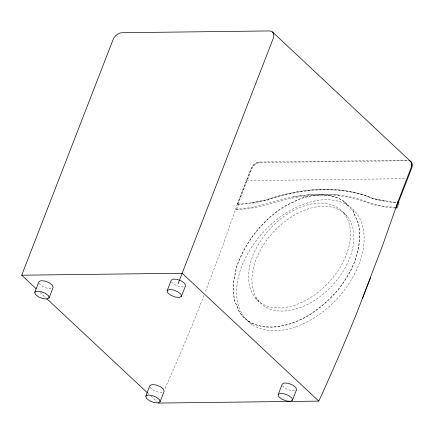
<?xml version="1.0" encoding="UTF-8"?>
<svg xmlns="http://www.w3.org/2000/svg" width="434" height="434" viewBox="0 0 434 434"><rect width="100%" height="100%" fill="white"/><g stroke="black" fill="none" stroke-linecap="round" stroke-linejoin="round"><path stroke-width="0.33" stroke-dasharray="2.17 1.63" d="M237.409 204.061L251.405 168.018L253.141 165.495A7.953 5.148 -46.9 0 1 259.711 162.034L407.417 160.271M237.517 203.736L222.197 247.282L204.962 292.879M238.016 204.202L251.525 169.385A7.958 5.154 -46.9 0 1 260.226 162.511L407.889 160.716M338.862 195.061A219.137 141.804 -46.8 0 0 302.449 195.501C279.686 197.866 258.724 208.586 235.657 209.139L236.422 209.855L238.456 204.615L252.132 203.193L266.438 200.41A219.137 141.885 -46.9 0 1 373.945 199.103L386.217 201.56L396.258 202.694M204.002 295.364L197.937 310.831A1789.528 1158.666 89.3 0 1 164.616 389.331M251.622 202.711L265.923 199.933A219.137 141.885 -46.9 0 1 373.43 198.626L393.828 202.309M292.869 196.998L302.449 195.501A219.137 141.885 -46.9 0 1 363.432 200.546C373.712 204.919 384.985 207.051 396.112 207.181M237.946 204.137L251.693 202.781L265.999 199.998A219.137 141.885 -46.9 0 1 373.506 198.691L385.777 201.148M236.422 209.855L250.103 208.434L264.404 205.651A219.137 141.885 -46.9 0 1 371.911 204.343L384.182 206.801L392.233 207.962L394.891 207.929M246.507 180.609L405.611 178.672M393.757 202.239L396.481 202.277M183.468 286.95L179.47 286.592L175.054 284.867L171.902 282.431L171.566 281.324M51.076 288.567L47.078 288.203L42.662 286.478L39.516 284.042L39.174 282.935M294.491 390.839L290.492 390.475L286.077 388.75L282.925 386.314L282.588 385.208M162.099 392.45L158.106 392.086L153.69 390.361L150.538 387.925L150.197 386.819M352.766 210.376L358.495 224.025C361.923 242.541 356.498 261.762 346.538 277.407C337.316 293.037 323.764 305.487 308.623 315.258A76.726 49.026 -45.6 0 1 239.253 311.894L234.056 299.362L233.063 284.199L236.34 267.447C244.602 242.682 261.626 221.362 283.201 206.834L299.78 198.891A76.737 49.682 -46.9 0 1 343.424 201.04L348.551 205.83M343.527 212.839A61.389 39.749 -46.9 0 1 299.813 303.192A61.389 39.749 -46.9 0 1 255.187 250.413A61.389 39.749 -46.9 0 1 343.527 212.839L346.945 216.034A61.389 39.749 -46.9 0 1 303.23 306.388A61.389 39.749 -46.9 0 1 258.599 253.608A61.389 39.749 -46.9 0 1 346.945 216.034M238.456 204.615L237.506 203.725L251.009 168.902A7.958 5.154 -46.8 0 1 259.749 162.066M255.49 298.125L258.903 301.321M248.297 320.954L252.219 324.627M40.02 292.348L46.454 298.37M147.945 393.334L148.938 394.262M150.918 396.117L157.352 402.139M344.824 202.434L352.934 210.533L358.663 224.188C362.092 242.698 356.667 261.924 346.706 277.57C337.489 293.2 323.932 305.644 308.796 315.42A76.726 49.026 -45.6 0 1 239.422 312.057L234.23 299.52L233.232 284.357L236.508 267.61C245.818 240.642 264.973 216.403 290.568 203.416L299.867 198.973A76.737 49.655 -46.8 0 1 343.511 201.121M343.424 201.04L347.287 204.908M295.863 326.775A76.737 49.682 -46.9 0 0 357.719 215.009A76.737 49.682 -46.9 0 0 247.564 253.901A76.737 49.682 -46.9 0 0 295.863 326.775"/><path stroke-width="0.65" d="M395.553 207.919L396.882 207.902L398.911 202.662L397.962 201.772L411.53 166.727A8.826 5.713 -46.8 0 0 409.056 160.504M411.188 167.676L411.741 163.933A8.821 5.713 -46.9 0 0 410.347 161.204M36.06 288.643L21.7 275.205L113.084 39.602A7.958 5.154 -46.9 0 1 121.786 32.734L269.449 30.933A8.826 5.713 -46.9 0 1 273.252 38.387L178.092 283.733M34.769 292.31L38.838 281.829L40.888 280.684L44.886 281.042L49.302 282.773L52.449 285.209L53.127 287.422L49.064 297.903L47.013 299.048L43.015 298.684L38.599 296.959L35.452 294.523L34.769 292.31L36.819 291.165L40.818 291.523L45.234 293.254L48.386 295.69L49.064 297.903M167.161 290.699L171.224 280.218L173.274 279.073L177.273 279.431L181.689 281.161L184.835 283.597L185.519 285.805L181.45 296.292L179.399 297.436L175.401 297.073L170.985 295.348L167.839 292.912L167.161 290.699L169.211 289.554L173.204 289.912L177.625 291.643L180.772 294.078L181.45 296.292M145.797 396.193L149.86 385.712L151.911 384.567L155.909 384.931L160.325 386.656L163.472 389.092L164.15 391.305L160.086 401.786L158.036 402.931L154.037 402.568L149.621 400.842L146.475 398.407L145.797 396.193L147.848 395.048L151.84 395.412L156.256 397.137L159.408 399.573L160.086 401.786M278.183 394.582L282.246 384.101L284.297 382.956L288.295 383.32L292.711 385.045L295.863 387.481L296.541 389.694L292.473 400.175L290.422 401.32L286.429 400.956L282.008 399.231L278.861 396.795L278.183 394.582L280.234 393.437L284.232 393.801L288.648 395.526L291.794 397.962L292.473 400.175M398.472 202.249L411.692 168.17A8.826 5.713 -46.9 0 0 410.244 161.258M362.531 298.375L370.712 277.277M158.345 403.067L318.8 401.108L323.417 391.045A1789.528 1158.666 89.3 0 0 358.392 308.878L382.652 245.329L397.973 201.783L396.112 207.181L396.882 207.902M21.7 275.205L182.155 273.252L318.8 401.108M46.948 298.831L147.452 392.873M272.422 31.904L410.276 161.139M409.018 160.471A8.821 5.713 -46.9 0 1 409.729 160.781"/></g></svg>
